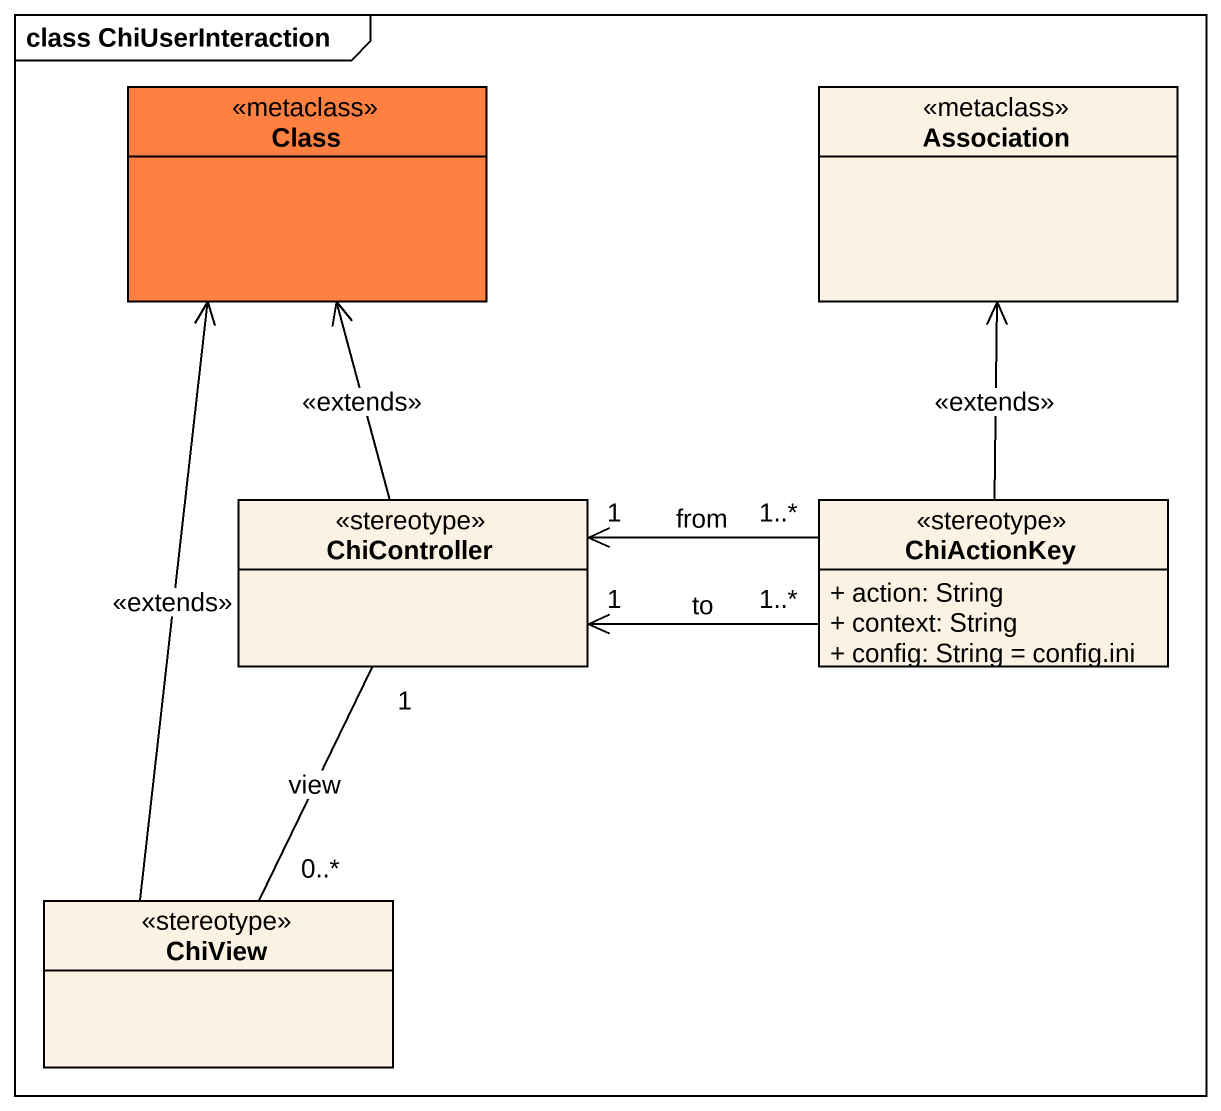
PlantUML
@startuml
mainframe class ChiUserInteraction
hide circle
hide empty members
skinparam classAttributeIconSize 0
class "Class" as Class_ <<metaclass>> #FF8040
class Association <<metaclass>>
class ChiController <<stereotype>>
class ChiActionKey <<stereotype>> {
  + action: String
  + context: String
  + config: String = config.ini
}
class ChiView <<stereotype>>
ChiController -up-> Class_ : <<extends>>
ChiActionKey -up-> Association : <<extends>>
ChiActionKey "1..*" -left-> "1" ChiController : from
ChiActionKey "1..*" -left-> "1" ChiController : to
ChiView -up-> Class_ : <<extends>>
ChiView "0..*" -up- "1" ChiController : view
@enduml
